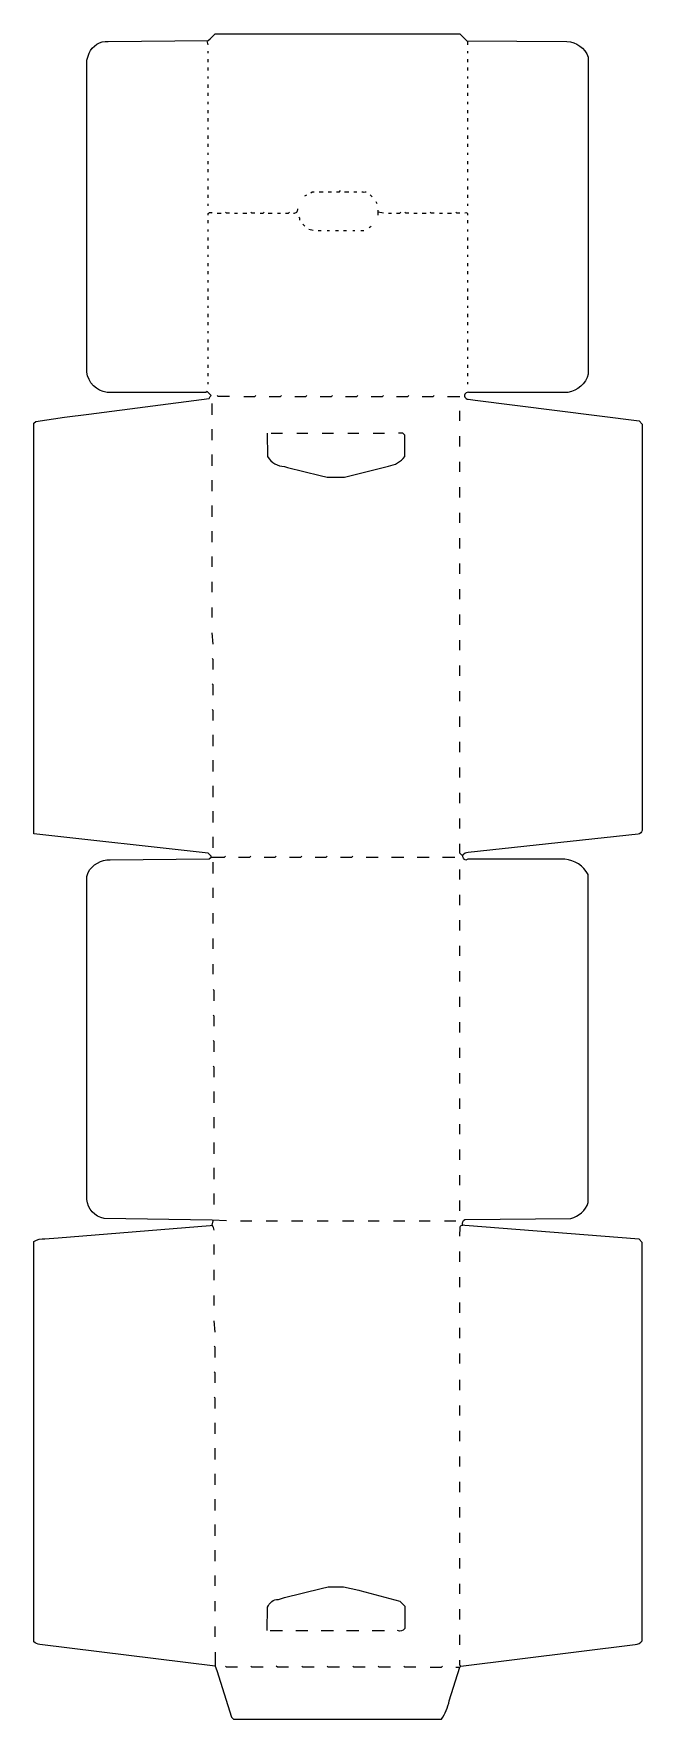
# Model space of a CAD drawing. Extents: x 32 to 629, y 85 to 1739.
import ezdxf

# ---------------------------------------------------------------- set-up
doc = ezdxf.new("R2010")
doc.units = 0
doc.layers.get('0').update_dxf_attribs({"linetype": 'CONTINUOUS'})

msp = doc.modelspace()

# ---------------------------------------------------------------- linework, layer by layer
at = {"color": 250, "linetype": 'CONTINUOUS'}
for points in [[(206, 931), (206, 932), (203, 935), (32, 954), (32, 1357), (34.076923, 1358.615385), (62.053846, 1362.569231), (86.053846, 1365.569231), (204, 1381), (205.2, 1382.9), (206, 1384), (202, 1388), (201, 1387), (104, 1387, -0.339697), (84, 1407), (84, 1713), (86.3, 1719.9, -0.309637), (105.004999, 1731.505101), (202.995001, 1732.494899), (205, 1734), (210, 1739), (450, 1739), (457, 1732), (554.995001, 1731.505101, -0.30204), (576, 1716), (576, 1405, -0.29495), (556, 1387), (459, 1387, 1.16036), (458.06, 1380.42), (465.053846, 1379.430769), (626, 1359), (629, 1356), (629, 957, -0.263846), (624.955446, 953.445545), (458.04878, 935.560976, 0.186315), (453, 933)], [(261, 1347), (261.478336, 1324.019931, 0.264694), (278.1, 1314.3), (281.088235, 1313.352941), (312.923077, 1305.615385), (320, 1304), (337, 1304), (380.1, 1314.7, 0.1962), (396, 1324), (396, 1345), (394, 1347), (390, 1347)], [(450, 559), (450.445545, 567.955446, -0.320203), (453, 570, -0.399352), (455.004716, 575.504807), (558.995284, 576.495193, 0.256469), (576, 592), (576, 914, 0.249545), (553, 929), (458, 929), (456, 928, -0.388184), (453, 933), (452, 933), (450, 935), (450, 944)], [(221, 574), (207.107692, 574.861538), (101.004716, 576.495193, -0.331188), (84, 595), (84, 912), (85.352941, 915.911765, -0.275062), (107.005049, 928.505154), (203.994951, 929.494846), (206, 931), (219, 931), (220, 932)], [(210, 137), (38.053846, 158.430769, -0.164747), (32, 161), (32, 554, -0.149585), (43.035294, 556.541176), (56.035294, 557.541176), (204.946154, 569.430769), (207, 570)], [(209, 565, 0.165541), (207, 570), (208, 574)], [(446, 136), (450, 136), (451, 137), (621.946154, 158.430769, 0.212153), (629, 162), (629, 553), (626, 556), (455.053846, 569.430769), (453, 570)], [(261, 172), (261.478336, 194.980069, -0.31571), (272.1, 202.7), (278.088235, 204.647059), (313.923077, 213.384615), (321, 215), (336, 215), (350.911765, 211.647059), (352.076923, 211.384615), (391, 201), (396, 196), (396, 174, -0.347162), (389, 172)], [(210, 151), (210, 137), (211.482759, 132.793103), (226, 87), (228, 85), (432, 85, 0.094416), (439.647059, 103.088235), (450, 136), (451, 137), (450, 138), (450, 143)]]:
    msp.add_lwpolyline(points, format="xyb", dxfattribs=at)
for points in [[(203, 1728), (202, 1732)], [(203, 1720), (203, 1722)], [(458, 1728), (458, 1732)], [(458, 1720), (458, 1722)], [(203, 1711), (203, 1714)], [(203, 1703), (203, 1706)], [(458, 1711), (458, 1714)], [(458, 1703), (458, 1706)], [(203, 1695), (203, 1697)], [(203, 1686), (203, 1689)], [(458, 1695), (458, 1697)], [(458, 1686), (458, 1689)], [(203, 1678), (203, 1681)], [(203, 1670), (203, 1672)], [(458, 1678), (458, 1681)], [(458, 1670), (458, 1672)], [(203, 1661), (203, 1664)], [(203, 1653), (203, 1656)], [(458, 1661), (458, 1664)], [(458, 1653), (458, 1656)], [(203, 1645), (203, 1647)], [(203, 1636), (203, 1639)], [(458, 1645), (458, 1647)], [(458, 1636), (458, 1639)], [(203, 1628), (203, 1631)], [(203, 1620), (203, 1622)], [(458, 1628), (458, 1631)], [(458, 1620), (458, 1622)], [(203, 1611), (203, 1614)], [(203, 1603), (203, 1606)], [(458, 1611), (458, 1614)], [(458, 1603), (458, 1606)], [(203, 1595), (203, 1597)], [(203, 1586), (203, 1589)], [(458, 1595), (458, 1597)], [(458, 1586), (458, 1589)], [(203, 1578), (203, 1581)], [(203, 1570), (203, 1572)], [(298, 1580), (300, 1581)], [(364, 1579), (362, 1581)], [(369, 1572), (368, 1574)], [(458, 1578), (458, 1581)], [(458, 1570), (458, 1572)], [(203, 1553), (203, 1556)], [(293, 1556), (293, 1558), (292, 1559)], [(370, 1561), (370, 1564), (370, 1566)], [(458, 1553), (458, 1556)], [(203, 1545), (203, 1547)], [(203, 1536), (203, 1539)], [(298, 1550), (296, 1552)], [(311, 1546), (314, 1546)], [(320, 1546), (322, 1546)], [(328, 1546), (331, 1546)], [(336, 1546), (339, 1546)], [(345, 1546), (347, 1546)], [(353, 1546), (356, 1546)], [(361, 1549), (363, 1550)], [(458, 1545), (458, 1547)], [(458, 1536), (458, 1539)], [(203, 1528), (203, 1531)], [(203, 1520), (203, 1522)], [(458, 1528), (458, 1531)], [(458, 1520), (458, 1522)], [(203, 1511), (203, 1514)], [(203, 1503), (203, 1506)], [(458, 1511), (458, 1514)], [(458, 1503), (458, 1506)], [(203, 1495), (203, 1497)], [(203, 1486), (203, 1489)], [(458, 1495), (458, 1497)], [(458, 1486), (458, 1489)], [(203, 1478), (203, 1481)], [(458, 1478), (458, 1481)], [(203, 1470), (203, 1472)], [(203, 1461), (203, 1464)], [(203, 1453), (203, 1456)], [(458, 1470), (458, 1472)], [(458, 1461), (458, 1464)], [(458, 1453), (458, 1456)], [(203, 1445), (203, 1447)], [(203, 1436), (203, 1439)], [(458, 1445), (458, 1447)], [(458, 1436), (458, 1439)], [(203, 1428), (203, 1431)], [(458, 1428), (458, 1431)], [(203, 1420), (203, 1422)], [(203, 1411), (203, 1414)], [(203, 1403), (203, 1406)], [(458, 1420), (458, 1422)], [(458, 1411), (458, 1414)], [(458, 1403), (458, 1406)], [(203, 1395), (203, 1397)], [(458, 1395), (458, 1397)], [(207, 1365), (207, 1376)], [(450, 1359), (450, 1369)], [(207, 1340), (207, 1351)], [(265, 1347), (276, 1347)], [(290, 1347), (301, 1347)], [(315, 1347), (326, 1347)], [(340, 1347), (351, 1347)], [(365, 1347), (376, 1347)], [(450, 1334), (450, 1344)], [(207, 1315), (207, 1326)], [(450, 1309), (450, 1319)], [(207, 1290), (207, 1301)], [(450, 1284), (450, 1294)], [(207, 1265), (207, 1276)], [(450, 1259), (450, 1269)], [(207, 1240), (207, 1251)], [(450, 1234), (450, 1244)], [(207, 1216), (207, 1226)], [(450, 1209), (450, 1219)], [(207, 1191), (207, 1201)], [(450, 1184), (450, 1194)], [(207, 1166), (207, 1176)], [(450, 1159), (450, 1169)], [(450, 1134), (450, 1144)], [(450, 1109), (450, 1119)], [(450, 1084), (450, 1094)], [(450, 1059), (450, 1069)], [(208, 1040), (208, 1051)], [(450, 1034), (450, 1044)], [(208, 1015), (208, 1026)], [(450, 1009), (450, 1019)], [(208, 990), (208, 1001)], [(450, 984), (450, 994)], [(208, 965), (208, 976)], [(450, 959), (450, 969)], [(208, 940), (208, 951)], [(208, 915), (208, 926)], [(450, 909), (450, 919)], [(208, 891), (208, 901)], [(450, 884), (450, 894)], [(208, 866), (208, 876)], [(450, 859), (450, 869)], [(208, 841), (208, 851)], [(450, 834), (450, 844)], [(208, 816), (208, 826)], [(450, 809), (450, 819)], [(450, 784), (450, 794)], [(450, 759), (450, 769)], [(450, 734), (450, 744)], [(209, 715), (209, 725), (208, 726)], [(450, 709), (450, 719)], [(209, 690), (209, 701)], [(450, 684), (450, 694)], [(209, 665), (209, 676)], [(450, 659), (450, 669)], [(209, 640), (209, 651)], [(450, 634), (450, 644)], [(209, 615), (209, 626)], [(450, 609), (450, 619)], [(209, 590), (209, 601)], [(450, 584), (450, 594)], [(235, 574), (246, 574)], [(260, 574), (271, 574)], [(285, 574), (296, 574)], [(310, 574), (321, 574)], [(335, 574), (346, 574)], [(360, 574), (371, 574)], [(385, 574), (396, 574)], [(410, 574), (421, 574)], [(435, 574), (446, 574)], [(209, 541), (209, 551)], [(450, 534), (450, 544)], [(209, 516), (209, 526)], [(450, 509), (450, 519)], [(209, 491), (209, 501)], [(450, 484), (450, 494)], [(450, 459), (450, 469)], [(450, 434), (450, 444)], [(450, 408), (450, 418)], [(450, 383), (450, 393)], [(210, 365), (210, 376)], [(450, 358), (450, 368)], [(210, 340), (210, 351)], [(450, 333), (450, 343)], [(210, 315), (210, 326)], [(450, 308), (450, 318)], [(210, 290), (210, 301)], [(450, 283), (450, 293)], [(210, 265), (210, 276)], [(450, 258), (450, 268)], [(210, 240), (210, 251)], [(450, 233), (450, 243)], [(210, 216), (210, 226)], [(450, 208), (450, 218)], [(210, 191), (210, 201)], [(450, 183), (450, 193)], [(210, 166), (210, 176)], [(264, 172), (276, 172)], [(289, 172), (301, 172)], [(314, 172), (326, 172)], [(339, 172), (351, 172)], [(364, 172), (376, 172)], [(450, 158), (450, 168)]]:
    msp.add_lwpolyline(points, dxfattribs=at)
at = {"color": 237, "linetype": 'CONTINUOUS'}
msp.add_lwpolyline([(304, 1583), (305, 1584), (307, 1584)], dxfattribs=at)
at = {"color": 252, "linetype": 'CONTINUOUS'}
for points in [[(312, 1584), (316, 1584)], [(329, 1584), (332, 1584), (333, 1585)], [(337, 1584), (341, 1584)], [(212, 1563), (216, 1563)], [(224, 1563), (221, 1563), (220, 1564)], [(237, 1563), (241, 1563)], [(249, 1563), (246, 1563), (245, 1564)], [(254, 1563), (257, 1563), (258, 1564)], [(262, 1563), (266, 1563)], [(279, 1563), (282, 1563), (283, 1564)], [(388, 1563), (391, 1563), (392, 1564)], [(400, 1563), (397, 1563), (396, 1564)], [(413, 1563), (417, 1563)], [(425, 1563), (422, 1563), (421, 1564)], [(438, 1563), (442, 1563)], [(450, 1563), (447, 1563), (446, 1564)], [(224, 1383), (213, 1383), (212, 1384)], [(238, 1383), (249, 1383), (250, 1384)], [(263, 1383), (274, 1383), (275, 1384)], [(288, 1383), (299, 1383), (300, 1384)], [(313, 1383), (324, 1383), (325, 1384)], [(338, 1383), (349, 1383), (350, 1384)], [(363, 1383), (374, 1383), (375, 1384)], [(388, 1383), (399, 1383), (400, 1384)], [(413, 1383), (424, 1383), (425, 1384)], [(233, 931), (244, 931), (245, 932)], [(258, 931), (269, 931), (270, 932)], [(283, 931), (294, 931), (295, 932)], [(308, 931), (319, 931), (320, 932)], [(333, 931), (344, 931), (345, 932)], [(232, 136), (221, 136), (220, 137)], [(257, 136), (246, 136), (245, 137)], [(282, 136), (271, 136), (270, 137)], [(307, 136), (296, 136), (295, 137)], [(332, 136), (321, 136), (320, 137)], [(357, 136), (346, 136), (345, 137)], [(382, 136), (371, 136), (370, 137)], [(407, 136), (396, 136), (395, 137)], [(421, 136), (432, 136), (433, 137)]]:
    msp.add_lwpolyline(points, dxfattribs=at)
at = {"color": 251, "linetype": 'CONTINUOUS'}
for points in [[(321, 1584), (324, 1584)], [(346, 1584), (349, 1584)], [(229, 1563), (232, 1563)], [(271, 1563), (274, 1563)], [(375, 1563), (370, 1564)], [(380, 1563), (383, 1563)], [(405, 1563), (408, 1563)], [(430, 1563), (433, 1563)], [(306, 1546), (302, 1547)], [(438, 1383), (450, 1383)], [(208, 1140), (207, 1151)], [(208, 1115), (208, 1125), (207, 1126)], [(208, 1090), (208, 1100), (207, 1101)], [(208, 1065), (208, 1075), (207, 1076)], [(358, 931), (370, 931)], [(383, 931), (395, 931)], [(408, 931), (420, 931)], [(433, 931), (445, 931)], [(209, 790), (209, 800), (208, 801)], [(209, 765), (209, 775), (208, 776)], [(209, 740), (209, 750), (208, 751)], [(210, 465), (209, 476)], [(210, 440), (210, 450), (209, 451)], [(210, 415), (210, 425), (209, 426)], [(210, 390), (210, 400), (209, 401)]]:
    msp.add_lwpolyline(points, dxfattribs=at)
at = {"color": 237, "linetype": 'CONTINUOUS'}
msp.add_lwpolyline([(354, 1584, 0.184026), (358, 1584)], format="xyb", dxfattribs=at)
at = {"color": 251, "linetype": 'CONTINUOUS'}
for points in [[(203, 1561, -0.720759), (207, 1563)], [(458, 1561, 0.684067), (455, 1563)]]:
    msp.add_lwpolyline(points, format="xyb", dxfattribs=at)
at = {"color": 37, "linetype": 'CONTINUOUS'}
msp.add_lwpolyline([(287, 1563, 0.487746), (291, 1567)], format="xyb", dxfattribs=at)

doc.saveas('drawing.dxf')
